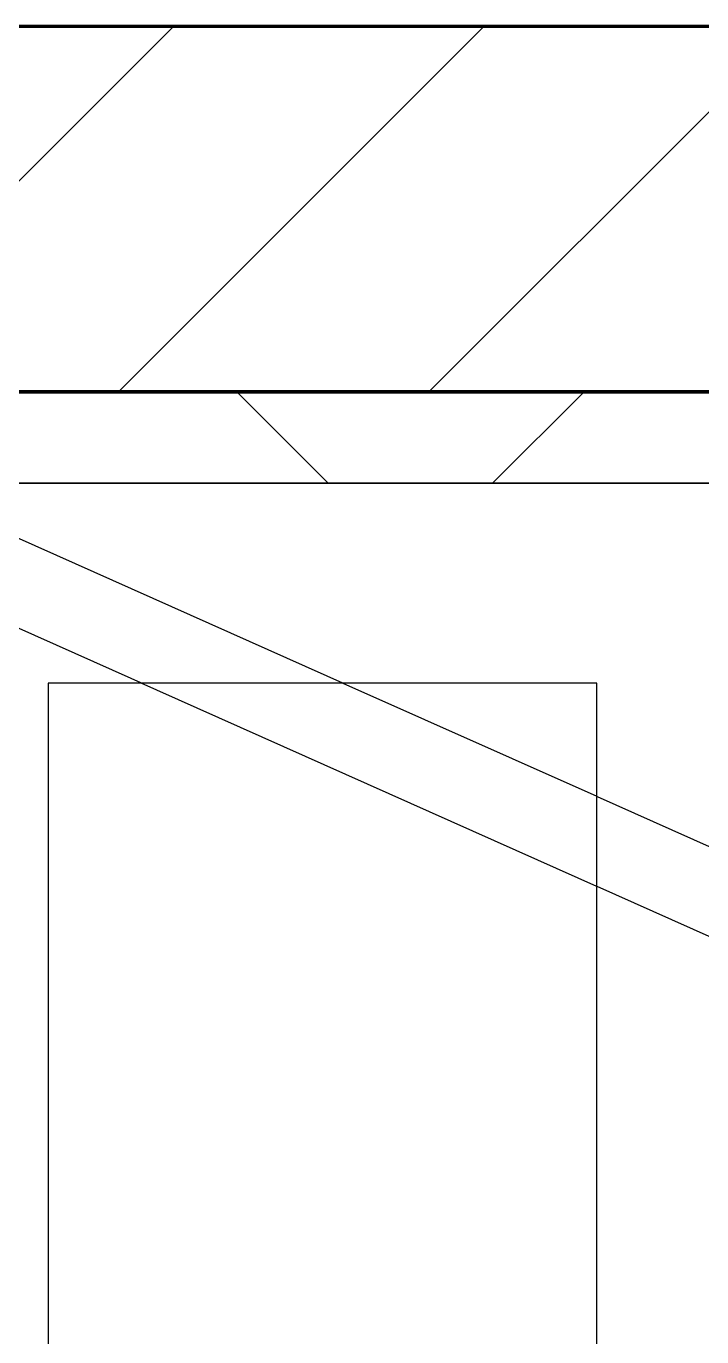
# Model space of a CAD drawing. Header units: millimetres. Extents: x -794868 to -715506, y -16735 to 22434.
# Drawn here: x -736944 to -736575, y 7427 to 8144 of the extents above; entities that cross this region are included whole.
import ezdxf
from ezdxf.xclip import XClip

# ---------------------------------------------------------------- set-up
doc = ezdxf.new("R2010")
doc.units = ezdxf.units.MM
doc.header["$XCLIPFRAME"] = 0
doc.layers.add('000 - WIPEOUT', color=250, linetype='Continuous')
doc.layers.add('A11_ALU.SOLID SHEET', color=2, linetype='Continuous')
for name, color, linetype, lineweight in [('A-DOOR-E', 2, 'Continuous', 25), ('A-GLAZ-CURT', 2, 'Continuous', 9), ('A-WALL', 5, 'Continuous', 35), ('A-WALL-FNSH', 2, 'Continuous', 35), ('A-WALL-PATT', 1, 'Continuous', 35)]:
    doc.layers.add(name, color=color, linetype=linetype, lineweight=lineweight)

# ---------------------------------------------------------------- blocks, each defined once
blk = doc.blocks.new('DPA_AC-SG-PI - A2_1200x2000 mm-12150596-4262-01 ENLARGED UPPER PLATFORM LEVEL - REFLECTED CEILING PLAN - SHEET 3')
at = {"layer": 'A-DOOR-E'}
for p, q in [((-556.64, 29.95), (494.88, -439.85)), ((476.52, -480.94), (-575, -11.13))]:
    blk.add_line(p, q, dxfattribs=at)
blk = doc.blocks.new('PPLS-PP19_Custom Tile Pattern - Custom Tile Pattern-V59-4262-01 ENLARGED UPPER PLATFORM LEVEL - REFLECTED CEILING PLAN - SHEET 3')
at = {"layer": 'A-GLAZ-CURT'}
for p, q in [((-300, 0), (300, 0)), ((300, 0), (-300, 0)), ((230.06, 0), (300, 0)), ((-300, -50), (300, -50)), ((300, -50), (-300, -50))]:
    blk.add_line(p, q, dxfattribs=at)
for points, knots in [([(171.73, 0), (176.73, 0), (193.26, 0), (201.73, 0), (208.81, 0), (213.9, 0), (241.96, 0), (266.73, 0), (281.71, 0), (291.71, 0), (296.52, 0), (297.86, 0), (298.09, 0)], [-7969.08708, -7969.08708, -7969.08708, -7969.08708, -7784.112253, -7606.717214, -7289.299508, -7042.621073, -6582.165592, -6068.460911, -5766.029927, -5566.724884, -5280.360606, -5199.253518, -5199.253518, -5199.253518, -5199.253518]), ([(300, 0), (286.53, 0), (254.22, 0), (208.27, 0), (182.87, 0), (171.79, 0)], [-285.253232, -285.253232, -285.253232, -285.253232, -244.693688, -187.987675, -147.269971, -147.269971, -147.269971, -147.269971]), ([(300, 0), (288.22, 0), (262, 0), (230.43, 0), (219.94, 0), (219.02, 0)], [-12528.858583, -12528.858583, -12528.858583, -12528.858583, -11905.454923, -11162.864862, -10856.732305, -10856.732305, -10856.732305, -10856.732305]), ([(284.76, 0), (284.76, 0), (285.09, 0), (287.47, 0), (293.59, 0), (297.76, 0), (300, 0)], [-4110.630118, -4110.630118, -4110.630118, -4110.630118, -4053.389046, -3959.664717, -3862.421465, -3746.95702, -3746.95702, -3746.95702, -3746.95702]), ([(297.38, 0), (295.84, 0), (291.62, 0), (285.38, 0), (284.87, 0)], [-4803.172655, -4803.172655, -4803.172655, -4803.172655, -4358.271401, -4143.037883, -4143.037883, -4143.037883, -4143.037883])]:
    blk.add_open_spline(points, degree=3, knots=knots, dxfattribs=at)
blk = doc.blocks.new('PPLS-PP19_Custom Tile Pattern - Custom Tile Pattern-V60-4262-01 ENLARGED UPPER PLATFORM LEVEL - REFLECTED CEILING PLAN - SHEET 3')
at = {"layer": 'A-GLAZ-CURT'}
for p, q in [((-300, 0), (-292.45, 0)), ((-292.45, 0), (-300, 0)), ((-300, 0), (133.65, 0)), ((133.65, 0), (-300, 0)), ((-291.48, 0), (-275.75, 0)), ((-275.75, 0), (-291.48, 0)), ((-222.32, 0), (-205, 0)), ((-205, 0), (-222.32, 0)), ((-300, -50), (245.56, -50)), ((245.56, -50), (-300, -50))]:
    blk.add_line(p, q, dxfattribs=at)
at = {"layer": 'A-GLAZ-CURT', "flags": 128}
for points in [[(-125.17, 0), (-128.55, 0), (-134.16, 0), (-140.03, 0), (-145.5, 0), (-150.63, 0), (-155.53, 0), (-160.27, 0), (-164.95, 0), (-169.65, 0), (-174.47, 0), (-179.49, 0), (-184.81, 0), (-190.44, 0), (-196.37, 0), (-202.58, 0), (-209.04, 0), (-215.73, 0), (-222.63, 0), (-229.72, 0), (-236.97, 0), (-244.39, 0), (-251.96, 0), (-259.67, 0), (-267.51, 0), (-275.48, 0), (-283.55, 0), (-291.73, 0)], [(-291.56, 0), (-283.3, 0), (-275.2, 0), (-267.26, 0), (-259.45, 0), (-251.77, 0), (-244.2, 0), (-236.74, 0), (-229.36, 0), (-222.06, 0), (-214.83, 0), (-207.71, 0), (-200.76, 0), (-194.02, 0), (-187.54, 0), (-181.38, 0), (-175.58, 0), (-170.25, 0), (-165.64, 0), (-162.01, 0), (-159.53, 0), (-157.46, 0)], [(-156.82, 0), (-154.52, 0), (-149.42, 0), (-141.84, 0), (-132.81, 0), (-126.08, 0)]]:
    blk.add_lwpolyline(points, dxfattribs=at)
at = {"layer": 'A-GLAZ-CURT'}
for points, knots in [([(-300, 0), (-284.65, 0), (-236.57, 0), (-174.61, 0), (-129.95, 0), (-110.8, 0), (-99.5, 0), (-91.46, 0)], [-5323.127839, -5323.127839, -5323.127839, -5323.127839, -4502.809032, -2700.551212, -1002.059161, -460.363443, 0, 0, 0, 0]), ([(-156.7, 0), (-174.16, 0), (-212.54, 0), (-262.56, 0), (-294.48, 0), (-300, 0)], [-16527.825936, -16527.825936, -16527.825936, -16527.825936, -15131.813646, -13729.592194, -13439.944408, -13439.944408, -13439.944408, -13439.944408]), ([(-137.88, 0), (-140.56, 0), (-147.66, 0), (-147.69, 0), (-158.72, 0), (-174.02, 0), (-185.59, 0), (-209.77, 0), (-232.01, 0), (-255.22, 0), (-262.59, 0), (-264.9, 0), (-265.4, 0)], [-3187.727384, -3187.727384, -3187.727384, -3187.727384, -2919.378265, -2477.344047, -2237.412286, -2029.680487, -1755.085331, -1400.429864, -858.079193, -543.655514, -208.940337, 0, 0, 0, 0]), ([(-258.6, 0), (-257.91, 0), (-254.26, 0), (-241.25, 0), (-225.99, 0), (-213.1, 0), (-200.2, 0), (-185.8, 0), (-171.77, 0), (-158.7, 0), (-157.22, 0)], [-5722.54675, -5722.54675, -5722.54675, -5722.54675, -5657.471696, -5413.335975, -5017.494783, -4832.723979, -4666.091899, -4349.945572, -4000.813434, -3840.635403, -3840.635403, -3840.635403, -3840.635403]), ([(-156.71, 0), (-157.44, 0), (-164.82, 0), (-177.91, 0), (-199.46, 0), (-216.65, 0), (-231.26, 0), (-233.46, 0), (-234, 0)], [-2152.258101, -2152.258101, -2152.258101, -2152.258101, -2113.765672, -1763.376603, -1422.553702, -978.033455, -846.069444, -682.911962, -682.911962, -682.911962, -682.911962]), ([(-233.49, 0), (-233.44, 0), (-232.38, 0), (-230.74, 0), (-225.3, 0), (-223.63, 0)], [-455.274641, -455.274641, -455.274641, -455.274641, -440.605512, -119.536984, 0, 0, 0, 0]), ([(-223.63, 0), (-219.39, 0), (-206.17, 0), (-188.58, 0), (-170.96, 0), (-161.71, 0), (-157.64, 0)], [-5463.295695, -5463.295695, -5463.295695, -5463.295695, -5161.076232, -4739.070012, -4465.409639, -4249.229985, -4249.229985, -4249.229985, -4249.229985]), ([(-156.7, 0), (-155.14, 0), (-147.77, 0), (-136.84, 0), (-127.33, 0), (-124.19, 0), (-123.43, 0), (-123.28, 0)], [-4232.568548, -4232.568548, -4232.568548, -4232.568548, -4149.119819, -3839.893365, -3647.167523, -3488.92562, -3439.852845, -3439.852845, -3439.852845, -3439.852845]), ([(-89.14, 0), (-101.77, 0), (-123.33, 0), (-148.82, 0), (-156.27, 0)], [-18670.125109, -18670.125109, -18670.125109, -18670.125109, -17136.203329, -16539.310749, -16539.310749, -16539.310749, -16539.310749]), ([(-133.82, 0), (-135.51, 0), (-137.8, 0), (-148.4, 0), (-153.33, 0), (-156.12, 0)], [-2731.647847, -2731.647847, -2731.647847, -2731.647847, -2418.507304, -2308.929706, -2162.554546, -2162.554546, -2162.554546, -2162.554546]), ([(-152.35, 0), (-151.03, 0), (-147.71, 0), (-143.57, 0), (-138.62, 0)], [-3494.978217, -3494.978217, -3494.978217, -3494.978217, -3371.022232, -3227.460399, -3227.460399, -3227.460399, -3227.460399]), ([(-118.78, 0), (-121.86, 0), (-126.28, 0), (-136.96, 0), (-147.46, 0), (-150.03, 0), (-150.57, 0)], [-5938.474035, -5938.474035, -5938.474035, -5938.474035, -5700.061948, -5508.838257, -5298.784692, -5196.16478, -5196.16478, -5196.16478, -5196.16478]), ([(-150.34, 0), (-150.07, 0), (-147.75, 0), (-142.6, 0), (-127.26, 0), (-107.3, 0), (-90.42, 0), (-75.26, 0), (-68.41, 0), (-65.12, 0), (-63.63, 0)], [-4948.728362, -4948.728362, -4948.728362, -4948.728362, -4883.323924, -4440.880425, -4054.690705, -3793.097032, -3402.597032, -3144.956779, -3050.982048, -2969.237017, -2969.237017, -2969.237017, -2969.237017]), ([(-26.75, 0), (-27.82, 0), (-36.18, 0), (-53.55, 0), (-78.2, 0), (-110.94, 0), (-130.52, 0), (-147.74, 0), (-149.07, 0)], [-8718.362214, -8718.362214, -8718.362214, -8718.362214, -8532.293389, -8073.216054, -7508.296369, -7004.680444, -6449.282163, -6277.220794, -6277.220794, -6277.220794, -6277.220794]), ([(-148.23, 0), (-146.94, 0), (-140.15, 0), (-137.28, 0), (-133.93, 0), (-128.78, 0), (-126.5, 0)], [-6162.058746, -6162.058746, -6162.058746, -6162.058746, -6017.569127, -5560.701257, -5364.112219, -5231.017328, -5231.017328, -5231.017328, -5231.017328]), ([(-89.75, 0), (-93.82, 0), (-105.51, 0), (-122.65, 0), (-139.03, 0), (-146.11, 0), (-146.95, 0)], [-1611.312725, -1611.312725, -1611.312725, -1611.312725, -1374.161226, -945.742622, -741.901385, -489.130243, -489.130243, -489.130243, -489.130243]), ([(-146.69, 0), (-146.59, 0), (-145.49, 0), (-135.69, 0), (-128.29, 0), (-125.15, 0)], [-420.34245, -420.34245, -420.34245, -420.34245, -406.956646, -290.263673, 0, 0, 0, 0]), ([(-127.41, 0), (-131.63, 0), (-133.16, 0), (-134.09, 0), (-134.15, 0)], [-8540.990293, -8540.990293, -8540.990293, -8540.990293, -8266.114998, -8246.473386, -8246.473386, -8246.473386, -8246.473386]), ([(-134.15, 0), (-133.32, 0), (-130.31, 0), (-117.33, 0), (-92.04, 0), (-74.02, 0), (-62.74, 0), (-60.36, 0), (-59.97, 0)], [-7657.439573, -7657.439573, -7657.439573, -7657.439573, -7293.749979, -6839.55839, -6236.997189, -5713.340575, -5140.470607, -5006.787413, -5006.787413, -5006.787413, -5006.787413]), ([(-120.13, 0), (-120.14, 0), (-120.24, 0), (-121.3, 0), (-129.25, 0), (-133.82, 0)], [-2933.992132, -2933.992132, -2933.992132, -2933.992132, -2920.575025, -2840.280255, -2731.647847, -2731.647847, -2731.647847, -2731.647847]), ([(-113.43, 0), (-113.44, 0), (-113.96, 0), (-119.73, 0), (-125.43, 0), (-127.03, 0), (-127.41, 0)], [-328.499627, -328.499627, -328.499627, -328.499627, -282.672656, -98.539552, -24.539552, 0, 0, 0, 0]), ([(-126.5, 0), (-122.44, 0), (-108.71, 0), (-86.68, 0), (-63.44, 0), (-54.4, 0), (-48.53, 0), (-33.47, 0), (-26.03, 0), (-21.22, 0)], [-5231.017328, -5231.017328, -5231.017328, -5231.017328, -4994.692869, -4542.524482, -4008.285538, -3689.699207, -3546.54457, -3315.260113, -2989.152759, -2989.152759, -2989.152759, -2989.152759]), ([(-125.15, 0), (-124.93, 0), (-121.96, 0), (-113.01, 0), (-100.29, 0), (-93.06, 0), (-88.84, 0)], [-3362.7396, -3362.7396, -3362.7396, -3362.7396, -3342.215224, -3074.362186, -2902.289527, -2678.17052, -2678.17052, -2678.17052, -2678.17052]), ([(-122.08, 0), (-122.01, 0), (-121.69, 0), (-121.2, 0), (-120.88, 0)], [-3136.336417, -3136.336417, -3136.336417, -3136.336417, -3110.304437, -3035.164275, -3035.164275, -3035.164275, -3035.164275]), ([(-36.33, 0), (-36.43, 0), (-37.27, 0), (-45.02, 0), (-46.13, 0), (-60.59, 0), (-81.23, 0), (-99.51, 0), (-114.02, 0), (-117.28, 0), (-118.78, 0)], [-1855.773136, -1855.773136, -1855.773136, -1855.773136, -1810.870157, -1672.078046, -1405.135169, -1060.00838, -740.068933, -229.489605, -116.330425, 0, 0, 0, 0]), ([(-117.74, 0), (-117.19, 0), (-114.78, 0), (-113.43, 0), (-113.43, 0)], [-821.249067, -821.249067, -821.249067, -821.249067, -394.672656, -330.879064, -330.879064, -330.879064, -330.879064]), ([(-36.62, 0), (-36.62, 0), (-40.35, 0), (-44.32, 0), (-58.97, 0), (-85.2, 0), (-107.61, 0), (-116.56, 0), (-117.56, 0)], [-4069.478503, -4069.478503, -4069.478503, -4069.478503, -3858.647035, -3538.256648, -2842.901703, -2193.204658, -1433.981041, -985.49888, -985.49888, -985.49888, -985.49888]), ([(-115.82, 0), (-114.96, 0), (-110.41, 0), (-96.78, 0), (-71.33, 0), (-46.2, 0), (-26.33, 0), (-20.95, 0)], [-5724.064692, -5724.064692, -5724.064692, -5724.064692, -5430.283136, -5103.229623, -4799.173296, -4065.652676, -3782.788962, -3782.788962, -3782.788962, -3782.788962]), ([(9.32, 0), (9.08, 0), (7.65, 0), (2.57, 0), (-12.23, 0), (-25.64, 0), (-40, 0), (-56.24, 0), (-75.59, 0), (-94, 0), (-112.01, 0), (-114.94, 0), (-115.63, 0)], [-2922.926651, -2922.926651, -2922.926651, -2922.926651, -2882.788014, -2720.818881, -2518.50168, -2125.455881, -1792.521578, -1466.981642, -1208.454564, -789.402658, -501.969187, -243.577221, -243.577221, -243.577221, -243.577221]), ([(-91.46, 0), (-90.09, 0), (-84.7, 0), (-77.43, 0), (-72.73, 0), (-72.64, 0), (-72.64, 0)], [-19832.387487, -19832.387487, -19832.387487, -19832.387487, -19753.885894, -19541.04734, -19478.625389, -19471.062469, -19471.062469, -19471.062469, -19471.062469]), ([(-72.93, 0), (-75.51, 0), (-80.76, 0), (-86.75, 0), (-88.82, 0)], [-19442.345229, -19442.345229, -19442.345229, -19442.345229, -18935.241197, -18682.833146, -18682.833146, -18682.833146, -18682.833146]), ([(-87.93, 0), (-86.85, 0), (-80.34, 0), (-71.67, 0), (-65.93, 0), (-65.07, 0)], [-2662.16885, -2662.16885, -2662.16885, -2662.16885, -2605.247022, -2322.099534, -2241.8264, -2241.8264, -2241.8264, -2241.8264]), ([(-63.96, 0), (-64.13, 0), (-72.5, 0), (-80.63, 0), (-86.16, 0)], [-2171.769325, -2171.769325, -2171.769325, -2171.769325, -2007.031671, -1681.3698, -1681.3698, -1681.3698, -1681.3698]), ([(-29.03, 0), (-33.97, 0), (-43.74, 0), (-56.37, 0), (-71.66, 0), (-77.83, 0), (-82.66, 0), (-83.28, 0), (-83.28, 0)], [-2680.714891, -2680.714891, -2680.714891, -2680.714891, -2413.671296, -2161.752162, -2006.592567, -1646.621388, -1424.436217, -1393.971743, -1393.971743, -1393.971743, -1393.971743]), ([(-83.28, 0), (-83.28, 0), (-82.91, 0), (-76.14, 0), (-62.97, 0), (-48.14, 0), (-36.49, 0), (-33.57, 0), (-29.94, 0), (-28.57, 0)], [-1393.4169, -1393.4169, -1393.4169, -1393.4169, -1353.722004, -1274.333717, -1073.56893, -651.549973, -296.515819, -83.513472, 0, 0, 0, 0]), ([(-66.39, 0), (-66.39, 0), (-63.63, 0), (-53.63, 0), (-34.42, 0), (-29.82, 0), (-29.19, 0)], [-2493.31794, -2493.31794, -2493.31794, -2493.31794, -2315.303971, -1809.437387, -963.711516, -666.19313, -666.19313, -666.19313, -666.19313]), ([(31.18, 0), (25.97, 0), (11.99, 0), (-16.92, 0), (-47.42, 0), (-65.77, 0), (-66.37, 0), (-66.38, 0)], [-4496.803627, -4496.803627, -4496.803627, -4496.803627, -4222.080604, -3745.412743, -2981.410125, -2542.574734, -2498.224237, -2498.224237, -2498.224237, -2498.224237]), ([(-63.63, 0), (-61.49, 0), (-57.39, 0), (-54.49, 0), (-45.2, 0), (-40.79, 0), (-40.46, 0), (-40.44, 0)], [-2969.237017, -2969.237017, -2969.237017, -2969.237017, -2851.217951, -2734.127174, -2474.780881, -2410.990208, -2350.645972, -2350.645972, -2350.645972, -2350.645972]), ([(-58.83, 0), (-58.37, 0), (-57.29, 0), (-54.23, 0), (-46.33, 0), (-42.62, 0), (-41.76, 0)], [-4859.52896, -4859.52896, -4859.52896, -4859.52896, -4680.891996, -4469.85053, -4321.566175, -4270.495146, -4270.495146, -4270.495146, -4270.495146]), ([(-51.83, 0), (-51.83, 0), (-51.78, 0), (-47.4, 0), (-46.01, 0), (-40.22, 0), (-36.78, 0)], [-632.814994, -632.814994, -632.814994, -632.814994, -627.965721, -508.377888, -260.442412, 0, 0, 0, 0]), ([(-21.25, 0), (-25.61, 0), (-32.81, 0), (-44.85, 0), (-51.43, 0), (-51.79, 0)], [-1290.787923, -1290.787923, -1290.787923, -1290.787923, -1039.307308, -819.71621, -644.910881, -644.910881, -644.910881, -644.910881]), ([(-41.76, 0), (-39.9, 0), (-37.72, 0), (-36.92, 0), (-36.77, 0)], [-4270.495146, -4270.495146, -4270.495146, -4270.495146, -4161.040818, -4106.245333, -4106.245333, -4106.245333, -4106.245333]), ([(-36.78, 0), (-32.43, 0), (-19.22, 0), (8.83, 0), (43.36, 0), (70.92, 0), (82.12, 0), (83.66, 0)], [-6191.144455, -6191.144455, -6191.144455, -6191.144455, -5862.463379, -5340.621928, -4573.028122, -4094.177415, -3869.465285, -3869.465285, -3869.465285, -3869.465285]), ([(-36.29, 0), (-36.29, 0), (-34.66, 0), (-28.88, 0), (-26.95, 0), (-26.54, 0)], [-9150.272121, -9150.272121, -9150.272121, -9150.272121, -9057.163041, -8919.836787, -8834.607043, -8834.607043, -8834.607043, -8834.607043]), ([(30.82, 0), (29.27, 0), (20.14, 0), (3.54, 0), (-16.58, 0), (-34.76, 0), (-36.04, 0)], [-10462.034656, -10462.034656, -10462.034656, -10462.034656, -10363.088938, -9884.23066, -9424.652049, -9182.880979, -9182.880979, -9182.880979, -9182.880979]), ([(-33.34, 0), (-33.34, 0), (-32.93, 0), (-31.16, 0), (-30.52, 0)], [-2415.024266, -2415.024266, -2415.024266, -2415.024266, -2357.633367, -2323.618664, -2323.618664, -2323.618664, -2323.618664]), ([(70.61, 0), (66.16, 0), (55.8, 0), (39.61, 0), (24.74, 0), (2.64, 0), (-17.84, 0), (-30.57, 0), (-31.82, 0), (-32, 0)], [-4647.237329, -4647.237329, -4647.237329, -4647.237329, -4326.416877, -4098.545751, -3766.694881, -3333.063701, -2994.501669, -2698.150104, -2614.070998, -2614.070998, -2614.070998, -2614.070998]), ([(-30.76, 0), (-30.73, 0), (-30.14, 0), (-26.08, 0), (-20.98, 0)], [-54176.191683, -54176.191683, -54176.191683, -54176.191683, -54157.274271, -53832.391596, -53832.391596, -53832.391596, -53832.391596]), ([(-30.52, 0), (-27.11, 0), (-24.26, 0), (-21.06, 0), (-20.96, 0)], [-2323.618664, -2323.618664, -2323.618664, -2323.618664, -2142.497158, -2136.952925, -2136.952925, -2136.952925, -2136.952925]), ([(-20.92, 0), (-22.86, 0), (-26.53, 0), (-29.52, 0), (-30.21, 0)], [-54710.195728, -54710.195728, -54710.195728, -54710.195728, -54461.685999, -54290.791712, -54290.791712, -54290.791712, -54290.791712]), ([(8.33, 0), (8.19, 0), (7.18, 0), (0.32, 0), (-13.89, 0), (-24.92, 0), (-29.03, 0)], [-3574.286521, -3574.286521, -3574.286521, -3574.286521, -3526.962355, -3285.499107, -2903.012179, -2680.714891, -2680.714891, -2680.714891, -2680.714891]), ([(-28.98, 0), (-28.66, 0), (-27.39, 0), (-24.45, 0), (-22.56, 0)], [-166.548282, -166.548282, -166.548282, -166.548282, -102.06493, 0, 0, 0, 0]), ([(-28.57, 0), (-26.93, 0), (-20.29, 0), (-11.45, 0), (2.08, 0), (13.15, 0), (21.24, 0), (24.62, 0), (24.72, 0), (24.72, 0)], [-5361.429781, -5361.429781, -5361.429781, -5361.429781, -5261.36855, -5050.479954, -4785.90057, -4596.498881, -4445.288762, -4384.376941, -4376.041937, -4376.041937, -4376.041937, -4376.041937]), ([(-22.56, 0), (-20.27, 0), (-17.03, 0), (-11.36, 0), (-7.66, 0), (-6.6, 0), (-6.44, 0)], [-56468.192263, -56468.192263, -56468.192263, -56468.192263, -56344.022017, -56303.229861, -56166.290093, -56124.392176, -56124.392176, -56124.392176, -56124.392176]), ([(76.63, 0), (74.8, 0), (67.65, 0), (53.52, 0), (37, 0), (24.07, 0), (12.82, 0), (-2.8, 0), (-15.38, 0), (-20.97, 0)], [-3095.572228, -3095.572228, -3095.572228, -3095.572228, -2950.589685, -2634.532728, -2313.748533, -2106.613311, -1925.670641, -1617.263037, -1296.169694, -1296.169694, -1296.169694, -1296.169694]), ([(-20.97, 0), (-19.2, 0), (-10.85, 0), (8.61, 0), (15.02, 0), (22.91, 0), (31, 0), (38.07, 0), (44.28, 0), (46.93, 0)], [-2983.3853, -2983.3853, -2983.3853, -2983.3853, -2864.387349, -2439.246196, -2084.094819, -1956.422387, -1818.904206, -1645.594513, -1505.197055, -1505.197055, -1505.197055, -1505.197055]), ([(-20.95, 0), (-19.66, 0), (-17.75, 0), (-15.75, 0), (-15.19, 0)], [-53831.766934, -53831.766934, -53831.766934, -53831.766934, -53749.15266, -53717.791567, -53717.791567, -53717.791567, -53717.791567]), ([(-20.6, 0), (-13.44, 0), (6.18, 0), (22.06, 0), (37.44, 0), (45.92, 0), (57.76, 0), (64.47, 0), (72.74, 0), (75.22, 0), (76.03, 0), (76.21, 0)], [-2129.983776, -2129.983776, -2129.983776, -2129.983776, -1716.209403, -1206.526904, -1089.329421, -901.315459, -753.071572, -495.328968, -421.953223, -334.951786, -290.452333, -290.452333, -290.452333, -290.452333]), ([(-20.53, 0), (-17, 0), (-7.84, 0), (4.23, 0), (9.64, 0), (10.14, 0), (10.18, 0)], [-3775.446925, -3775.446925, -3775.446925, -3775.446925, -3589.737505, -3285.047089, -3066.359526, -3044.715262, -3044.715262, -3044.715262, -3044.715262]), ([(-13, 0), (-14.35, 0), (-16.4, 0), (-19.73, 0), (-20.03, 0)], [-55207.591944, -55207.591944, -55207.591944, -55207.591944, -54789.006179, -54749.191828, -54749.191828, -54749.191828, -54749.191828]), ([(-15.19, 0), (-13.07, 0), (7.48, 0), (42.82, 0), (87.28, 0), (117.6, 0), (133.65, 0)], [-461.142613, -461.142613, -461.142613, -461.142613, -429.606584, -390.253598, -346.313304, -295.701689, -295.701689, -295.701689, -295.701689]), ([(-6.54, 0), (-6.73, 0), (-7.2, 0), (-7.6, 0), (-7.79, 0)], [-56009.792147, -56009.792147, -56009.792147, -56009.792147, -55949.290093, -55895.192118, -55895.192118, -55895.192118, -55895.192118]), ([(-2.63, 0), (-2.47, 0), (-1.22, 0), (4.92, 0), (15.97, 0), (22.54, 0), (24.49, 0)], [-226.825321, -226.825321, -226.825321, -226.825321, -220.269177, -206.416616, -198.214427, -187.717507, -187.717507, -187.717507, -187.717507]), ([(103.09, 0), (101.08, 0), (86.31, 0), (63.34, 0), (35.84, 0), (12, 0), (3.08, 0), (-1.67, 0), (-2.25, 0)], [-375.435014, -375.435014, -375.435014, -375.435014, -369.147452, -330.153101, -307.516438, -285.83788, -246.234814, -234.646884, -234.646884, -234.646884, -234.646884]), ([(24.69, 0), (24.54, 0), (20.99, 0), (15.48, 0), (10.8, 0), (9.63, 0)], [-4368.572414, -4368.572414, -4368.572414, -4368.572414, -4306.476363, -4080.000647, -3772.857994, -3772.857994, -3772.857994, -3772.857994]), ([(18.16, 0), (19.15, 0), (24.25, 0), (25.66, 0), (26.12, 0)], [-5700.113719, -5700.113719, -5700.113719, -5700.113719, -5554.232259, -5302.431367, -5302.431367, -5302.431367, -5302.431367]), ([(46.97, 0), (45.35, 0), (40.56, 0), (29.53, 0), (20.67, 0), (18.85, 0), (18.16, 0)], [-6417.378418, -6417.378418, -6417.378418, -6417.378418, -6314.283804, -6135.05769, -5972.647715, -5832.674503, -5832.674503, -5832.674503, -5832.674503]), ([(27.44, 0), (27.9, 0), (29.54, 0), (38.07, 0), (53.39, 0), (71.67, 0), (84.83, 0), (86.01, 0), (92.51, 0), (94.33, 0)], [-5037.309798, -5037.309798, -5037.309798, -5037.309798, -4887.603822, -4705.298446, -4353.683244, -3960.84581, -3759.045785, -3336.541051, -2783.776468, -2783.776468, -2783.776468, -2783.776468]), ([(27.89, 0), (29.09, 0), (33.21, 0), (41.41, 0), (46.36, 0)], [-147.777612, -147.777612, -147.777612, -147.777612, -135.792042, -119.819685, -119.819685, -119.819685, -119.819685]), ([(46.93, 0), (46.8, 0), (42.05, 0), (36.46, 0), (30.82, 0)], [-370.936661, -370.936661, -370.936661, -370.936661, -360.610861, 0, 0, 0, 0]), ([(133.71, 0), (119.77, 0), (85.96, 0), (51.16, 0), (31.18, 0)], [-103.85088, -103.85088, -103.85088, -103.85088, -59.610984, 0, 0, 0, 0]), ([(133.68, 0), (125.48, 0), (105.94, 0), (76.86, 0), (57.82, 0), (46.51, 0), (41.18, 0), (36.02, 0), (35.54, 0), (35.54, 0)], [-444.909085, -444.909085, -444.909085, -444.909085, -401.860199, -357.622665, -341.267687, -334.000314, -326.15566, -319.318397, -317.489778, -317.489778, -317.489778, -317.489778]), ([(36.29, 0), (37.77, 0), (48.82, 0), (64.79, 0), (91.12, 0), (108, 0), (114.81, 0)], [-314.598523, -314.598523, -314.598523, -314.598523, -305.899624, -287.17622, -249.500363, -211.874032, -211.874032, -211.874032, -211.874032]), ([(46.92, 0), (47.14, 0), (53.79, 0), (71.92, 0), (100.57, 0), (116.36, 0), (128.63, 0), (128.95, 0)], [-119.222089, -119.222089, -119.222089, -119.222089, -118.513713, -97.899267, -63.759246, -39.050993, -35.895543, -35.895543, -35.895543, -35.895543]), ([(53.18, 0), (53.06, 0), (52.27, 0), (49.47, 0), (47.03, 0)], [-622.740158, -622.740158, -622.740158, -622.740158, -566.066452, -373.644095, -373.644095, -373.644095, -373.644095]), ([(47.53, 0), (48.49, 0), (53.37, 0), (58.74, 0), (61.34, 0), (61.45, 0)], [-1494.576379, -1494.576379, -1494.576379, -1494.576379, -1443.202566, -1228.752106, -1120.932285, -1120.932285, -1120.932285, -1120.932285]), ([(114.39, 0), (114.2, 0), (112.08, 0), (105.42, 0), (92.38, 0), (85.59, 0), (74.4, 0), (62.26, 0), (53.88, 0), (49.48, 0), (47.71, 0)], [-8148.58938, -8148.58938, -8148.58938, -8148.58938, -8105.191388, -7723.759874, -7531.75727, -7135.649961, -6924.452779, -6738.82075, -6548.303034, -6433.096879, -6433.096879, -6433.096879, -6433.096879]), ([(61.47, 0), (61.47, 0), (61.21, 0), (54.61, 0), (53.71, 0), (53.56, 0)], [-1113.311073, -1113.311073, -1113.311073, -1113.311073, -1096.402191, -891.204116, -747.28819, -747.28819, -747.28819, -747.28819])]:
    blk.add_open_spline(points, degree=3, knots=knots, dxfattribs=at)
for points in [[(-86.16, 0), (-87.04, 0), (-87.93, 0), (-88.82, 0)], [(-39.84, 0), (-39.08, 0), (-38.11, 0), (-37.36, 0)], [(24.49, 0), (25.23, 0), (25.72, 0), (26.04, 0)]]:
    blk.add_open_spline(points, degree=3, dxfattribs=at)
blk = doc.blocks.new('*U685')
at = {"layer": 'A-GLAZ-CURT', "rotation": 180}
for name, p in [('PPLS-PP19_Custom Tile Pattern - Custom Tile Pattern-V60-4262-01 ENLARGED UPPER PLATFORM LEVEL - REFLECTED CEILING PLAN - SHEET 3', (7800, 4315)), ('PPLS-PP19_Custom Tile Pattern - Custom Tile Pattern-V59-4262-01 ENLARGED UPPER PLATFORM LEVEL - REFLECTED CEILING PLAN - SHEET 3', (8400, 4315))]:
    blk.add_blockref(name, p, dxfattribs=at)
blk = doc.blocks.new('*U1030')
at = {"color": 3}
blk.add_wipeout([(-225, 550), (225, 550), (225, 250), (-225, 250)], dxfattribs=at).dxf.layer = '000 - WIPEOUT'
at = {"layer": 'A11_ALU.SOLID SHEET', "color": 0, "linetype": 'ByBlock'}
blk.add_lwpolyline([(-225, 250), (225, 250), (225, 550), (-225, 550)], close=True, dxfattribs=at)
blk = doc.blocks.new('*U2281')
blk.add_lwpolyline([(-1246.65, 550), (17930.33, 550), (17930.33, 4315), (-1246.65, 4315)], close=True)
at = {"layer": 'A11_ALU.SOLID SHEET', "color": 0, "linetype": 'ByBlock', "rotation": 90}
blk.add_blockref('*U1030', (8300, 3980.5), dxfattribs=at)

msp = doc.modelspace()

# ---------------------------------------------------------------- block references
at = {"layer": 'A11_ALU.SOLID SHEET'}
ref = msp.add_blockref('*U2281', (-744682.37, 3579.02), dxfattribs=at)
XClip(ref).set_block_clipping_path([(-45801.3280238605, -9620.0077451947), (23704.0078937773, 10334.9999958097)])

# ---------------------------------------------------------------- next in the draw order: hatches: boundary and pattern name
at = {"layer": 'A-WALL-PATT', "lineweight": 9}
h = msp.add_hatch(dxfattribs=at)
h.set_pattern_fill('FP_2', color=256, style=0, pattern_type=2)
h.set_pattern_definition([(45, (0, 0), (-84.852814, 84.852814), [])])
h.paths.add_polyline_path([(-726702.04, 7944.02), (-726702.04, 8144.02), (-745928.95, 8144.02), (-745928.95, 7944.02), (-741941.23, 7944.02), (-741939.02, 7948.97), (-741927.94, 7944.02), (-737141.23, 7944.02), (-737139.02, 7948.97), (-737127.94, 7944.02), (-727494.49, 7944.02)])
h = msp.add_hatch(dxfattribs=at)
h.set_pattern_fill('FP_3', color=256, style=0, pattern_type=2)
h.set_pattern_definition([(45, (0, 0), (-212.13203, 212.13203), []), (135, (0, 0), (-212.13203, -212.13203), [])])
h.paths.add_polyline_path([(-726752.04, 7894.02), (-726702.04, 7894.02), (-726702.04, 7944.02), (-737127.94, 7944.02), (-737091.55, 7927.76), (-737089.44, 7931.09), (-737082.37, 7934.02), (-737075.3, 7931.09), (-737072.37, 7924.02), (-737072.37, 7919.2), (-737016.03, 7894.02), (-727494.49, 7894.02)])
h.paths.add_polyline_path([(-737675.94, 7894.02), (-737126.34, 7894.02), (-737157.37, 7907.88), (-737141.23, 7944.02), (-741927.94, 7944.02), (-741891.55, 7927.76), (-741889.44, 7931.09), (-741882.37, 7934.02), (-741875.3, 7931.09), (-741872.37, 7924.02), (-741872.37, 7919.2), (-741816.03, 7894.02), (-737811.69, 7894.02)])
h.paths.add_polyline_path([(-742087.9, 7894.02), (-741926.34, 7894.02), (-741957.37, 7907.88), (-741941.23, 7944.02), (-745928.95, 7944.02), (-745928.95, 7894.02), (-742155.77, 7894.02)])

# ---------------------------------------------------------------- next in the draw order: linework, layer by layer
at = {"layer": 'A-WALL', "color": 7, "lineweight": 70}
for p, q in [((-737182.37, 8144.02), (-735982.37, 8144.02)), ((-735982.37, 7944.02), (-737127.94, 7944.02)), ((-737127.94, 7944.02), (-735982.37, 7944.02))]:
    msp.add_line(p, q, dxfattribs=at)
at = {"layer": 'A-WALL-FNSH', "color": 250}
msp.add_line((-735982.37, 7894.02), (-737016.03, 7894.02), dxfattribs=at)

# ---------------------------------------------------------------- next in the draw order: block references
msp.add_blockref('*U685', (-744682.37, 3579.02))
at = {"layer": 'A-DOOR-E'}
msp.add_blockref('DPA_AC-SG-PI - A2_1200x2000 mm-12150596-4262-01 ENLARGED UPPER PLATFORM LEVEL - REFLECTED CEILING PLAN - SHEET 3', (-736582.37, 7919.02), dxfattribs=at)

doc.saveas('drawing.dxf')
